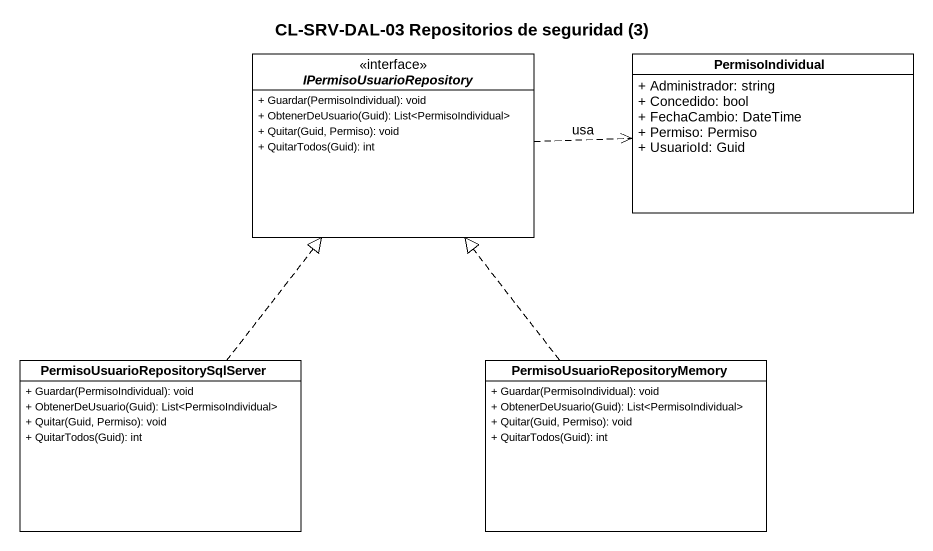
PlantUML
@startuml
title CL-SRV-DAL-03 Repositorios de seguridad (3)
hide circle
hide empty members
skinparam classAttributeIconSize 0
interface IPermisoUsuarioRepository {
  + Guardar(PermisoIndividual): void
  + ObtenerDeUsuario(Guid): List<PermisoIndividual>
  + Quitar(Guid, Permiso): void
  + QuitarTodos(Guid): int
}
class PermisoIndividual {
  + Administrador: string
  + Concedido: bool
  + FechaCambio: DateTime
  + Permiso: Permiso
  + UsuarioId: Guid
}
class "PermisoUsuarioRepositorySqlServer" as PermisoUsuarioRepositorySqlS {
  + Guardar(PermisoIndividual): void
  + ObtenerDeUsuario(Guid): List<PermisoIndividual>
  + Quitar(Guid, Permiso): void
  + QuitarTodos(Guid): int
}
class "PermisoUsuarioRepositoryMemory" as PermisoUsuarioRepositoryMemo {
  + Guardar(PermisoIndividual): void
  + ObtenerDeUsuario(Guid): List<PermisoIndividual>
  + Quitar(Guid, Permiso): void
  + QuitarTodos(Guid): int
}
IPermisoUsuarioRepository .right.> PermisoIndividual : usa
PermisoUsuarioRepositorySqlS .up.|> IPermisoUsuarioRepository
PermisoUsuarioRepositoryMemo .up.|> IPermisoUsuarioRepository
@enduml
